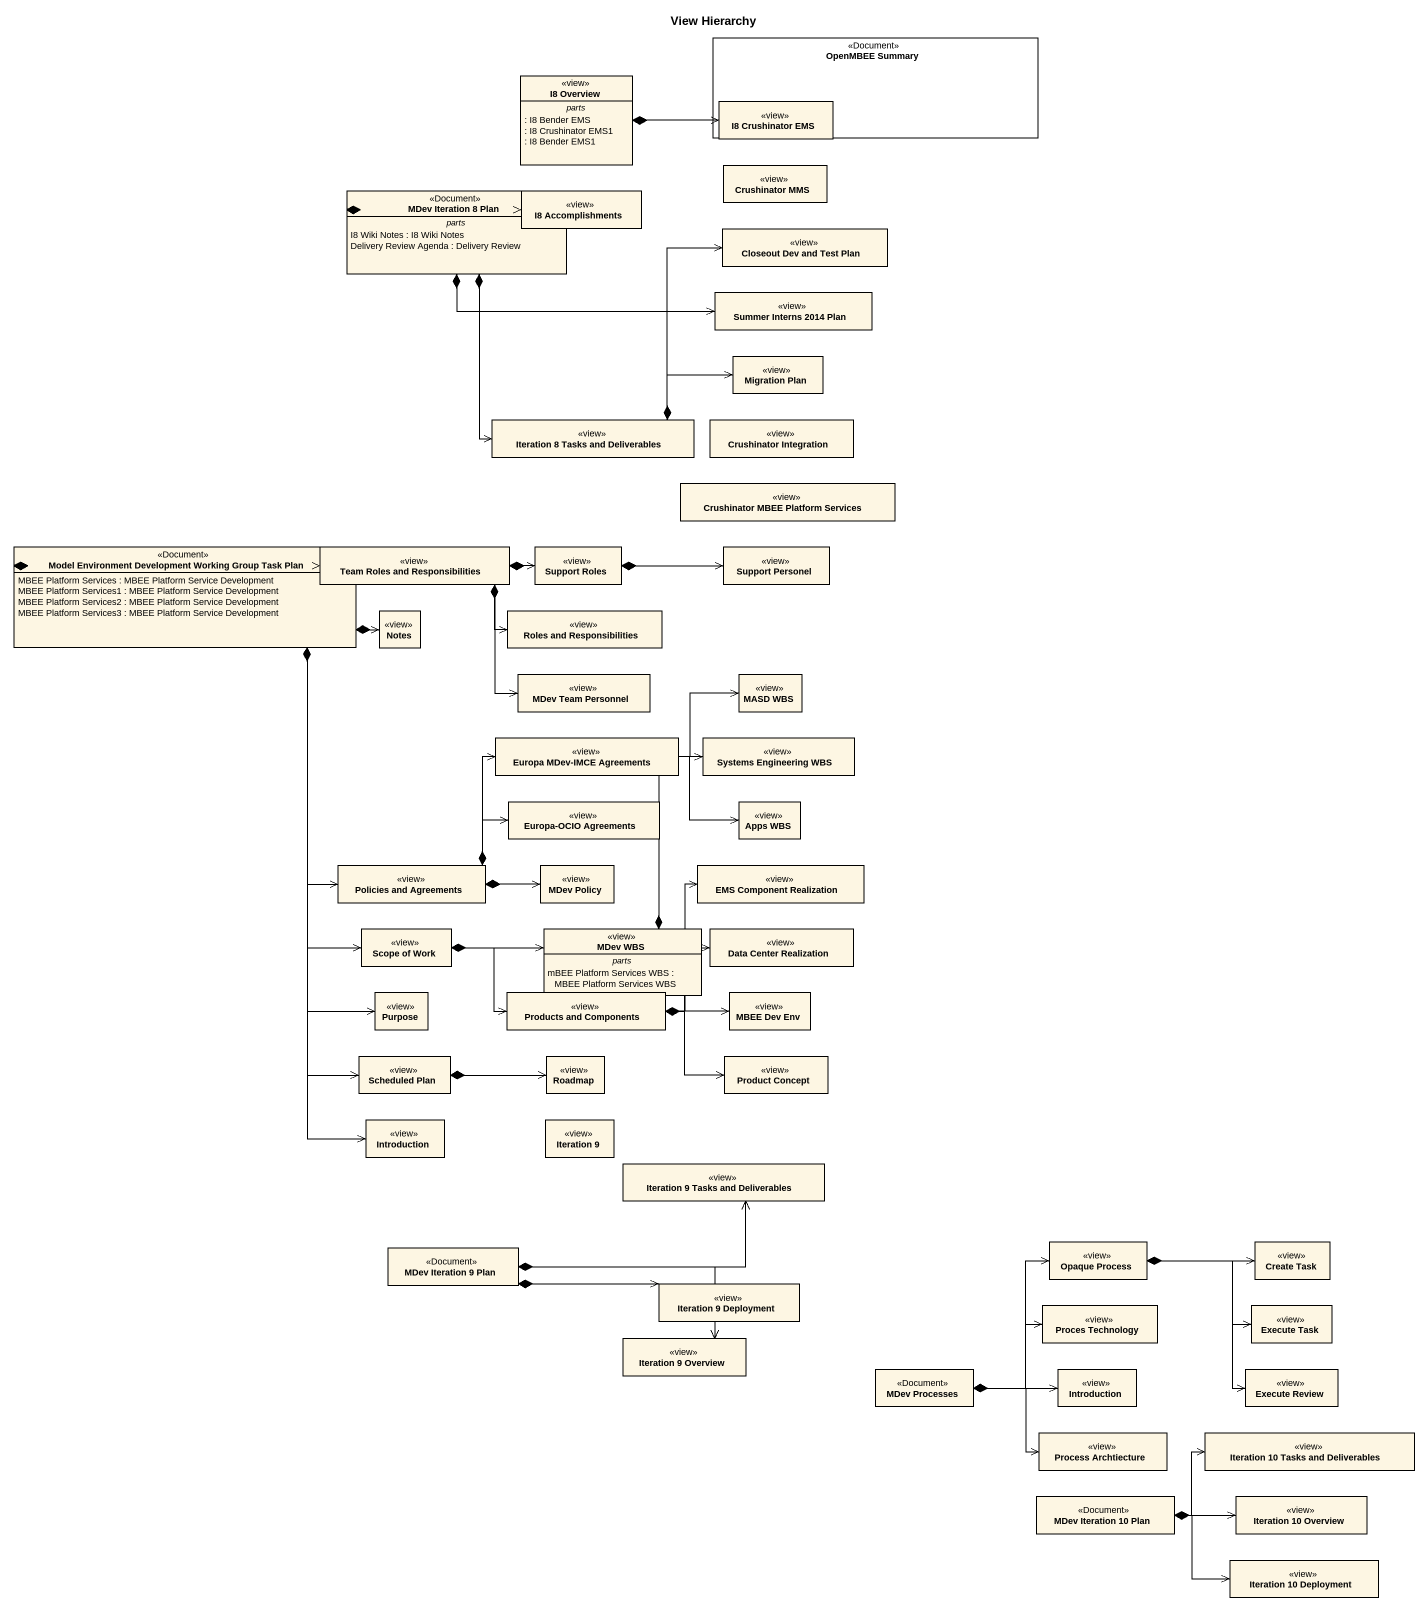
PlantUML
@startuml
title View Hierarchy
hide circle
hide empty members
rectangle "OpenMBEE Summary" as OpenMBEE_Summary <<Document>> {
  class "I8 Crushinator EMS" as I8_Crushinator_EMS <<view>>
}
class "I8 Overview" as I8_Overview <<view>> {
  -- parts --
  : I8 Bender EMS
  : I8 Crushinator EMS1
  : I8 Bender EMS1
}
class "MDev Iteration 8 Plan" as MDev_Iteration_8_Plan <<Document>> {
  -- parts --
  I8 Wiki Notes : I8 Wiki Notes
  Delivery Review Agenda : Delivery Review
}
class "I8 Accomplishments" as I8_Accomplishments <<view>>
class "Crushinator MMS" as Crushinator_MMS <<view>>
class "Closeout Dev and Test Plan" as Closeout_Dev_and_Test_Plan <<view>>
class "Summer Interns 2014 Plan" as Summer_Interns_2014_Plan <<view>>
class "Migration Plan" as Migration_Plan <<view>>
class "Iteration 8 Tasks and Deliverables" as Iteration_8_Tasks_and <<view>>
class "Crushinator Integration" as Crushinator_Integration <<view>>
class "Crushinator MBEE Platform Services" as Crushinator_MBEE_Platform <<view>>
class "Model Environment Development Working Group Task Plan" as Model_Environment <<Document>> {
  MBEE Platform Services : MBEE Platform Service Development
  MBEE Platform Services1 : MBEE Platform Service Development
  MBEE Platform Services2 : MBEE Platform Service Development
  MBEE Platform Services3 : MBEE Platform Service Development
}
class "Team Roles and Responsibilities" as Team_Roles_and <<view>>
class "Support Roles" as Support_Roles <<view>>
class "Support Personel" as Support_Personel <<view>>
class Notes <<view>>
class "Roles and Responsibilities" as Roles_and_Responsibilities <<view>>
class "MDev Team Personnel" as MDev_Team_Personnel <<view>>
class "MASD WBS" as MASD_WBS <<view>>
class "Europa MDev-IMCE Agreements" as Europa_MDev_IMCE_Agreements <<view>>
class "Systems Engineering WBS" as Systems_Engineering_WBS <<view>>
class "Europa-OCIO Agreements" as Europa_OCIO_Agreements <<view>>
class "Apps WBS" as Apps_WBS <<view>>
class "Policies and Agreements" as Policies_and_Agreements <<view>>
class "MDev Policy" as MDev_Policy <<view>>
class "EMS Component Realization" as EMS_Component_Realization <<view>>
class "Scope of Work" as Scope_of_Work <<view>>
class "MDev WBS" as MDev_WBS <<view>> {
  -- parts --
  mBEE Platform Services WBS : MBEE Platform Services WBS
}
class "Data Center Realization" as Data_Center_Realization <<view>>
class Purpose <<view>>
class "Products and Components" as Products_and_Components <<view>>
class "MBEE Dev Env" as MBEE_Dev_Env <<view>>
class "Scheduled Plan" as Scheduled_Plan <<view>>
class Roadmap <<view>>
class "Product Concept" as Product_Concept <<view>>
class Introduction <<view>>
class "Iteration 9" as Iteration_9 <<view>>
class "Iteration 9 Tasks and Deliverables" as Iteration_9_Tasks_and <<view>>
class "Opaque Process" as Opaque_Process <<view>>
class "Create Task" as Create_Task <<view>>
class "MDev Iteration 9 Plan" as MDev_Iteration_9_Plan <<Document>>
class "Iteration 9 Deployment" as Iteration_9_Deployment <<view>>
class "Proces Technology" as Proces_Technology <<view>>
class "Execute Task" as Execute_Task <<view>>
class "Iteration 9 Overview" as Iteration_9_Overview <<view>>
class "MDev Processes" as MDev_Processes <<Document>>
class "Introduction" as Introduction_2 <<view>>
class "Execute Review" as Execute_Review <<view>>
class "Process Archtiecture" as Process_Archtiecture <<view>>
class "Iteration 10 Tasks and Deliverables" as Iteration_10_Tasks_and <<view>>
class "MDev Iteration 10 Plan" as MDev_Iteration_10_Plan <<Document>>
class "Iteration 10 Overview" as Iteration_10_Overview <<view>>
class "Iteration 10 Deployment" as Iteration_10_Deployment <<view>>
I8_Crushinator_EMS <-left-* I8_Overview
MDev_Iteration_8_Plan *-right-> I8_Accomplishments
MDev_Iteration_8_Plan *-right-> Summer_Interns_2014_Plan
MDev_Iteration_8_Plan *--> Iteration_8_Tasks_and
Iteration_8_Tasks_and *-up-> Closeout_Dev_and_Test_Plan
Iteration_8_Tasks_and *-right-> Migration_Plan
Model_Environment *-right-> Team_Roles_and
Model_Environment *-right-> Notes
Model_Environment *--> Policies_and_Agreements
Model_Environment *--> Scope_of_Work
Model_Environment *--> Purpose
Model_Environment *--> Scheduled_Plan
Model_Environment *--> Introduction
Team_Roles_and *--> MDev_Team_Personnel
Support_Roles <-left-* Team_Roles_and
Support_Roles *-right-> Support_Personel
Roles_and_Responsibilities <-left-* Team_Roles_and
MASD_WBS <--* MDev_WBS
Europa_MDev_IMCE_Agreements <--* Policies_and_Agreements
Systems_Engineering_WBS <--* MDev_WBS
Europa_OCIO_Agreements <-left-* Policies_and_Agreements
Apps_WBS <--* MDev_WBS
MDev_Policy <-left-* Policies_and_Agreements
EMS_Component_Realization <--* Products_and_Components
Scope_of_Work *-right-> MDev_WBS
Scope_of_Work *-right-> Products_and_Components
Products_and_Components *-right-> Data_Center_Realization
MBEE_Dev_Env <-left-* Products_and_Components
Scheduled_Plan *-right-> Roadmap
Product_Concept <-left-* Products_and_Components
Opaque_Process *-right-> Create_Task
Opaque_Process *-right-> Execute_Task
Opaque_Process *--> Execute_Review
MDev_Iteration_9_Plan *-right-> Iteration_9_Tasks_and
MDev_Iteration_9_Plan *-right-> Iteration_9_Deployment
MDev_Iteration_9_Plan *-right-> Iteration_9_Overview
MDev_Processes *-up-> Opaque_Process
MDev_Processes *-right-> Proces_Technology
MDev_Processes *-right-> Introduction_2
MDev_Processes *-right-> Process_Archtiecture
MDev_Iteration_10_Plan *-right-> Iteration_10_Tasks_and
MDev_Iteration_10_Plan *-right-> Iteration_10_Overview
MDev_Iteration_10_Plan *-right-> Iteration_10_Deployment
@enduml
